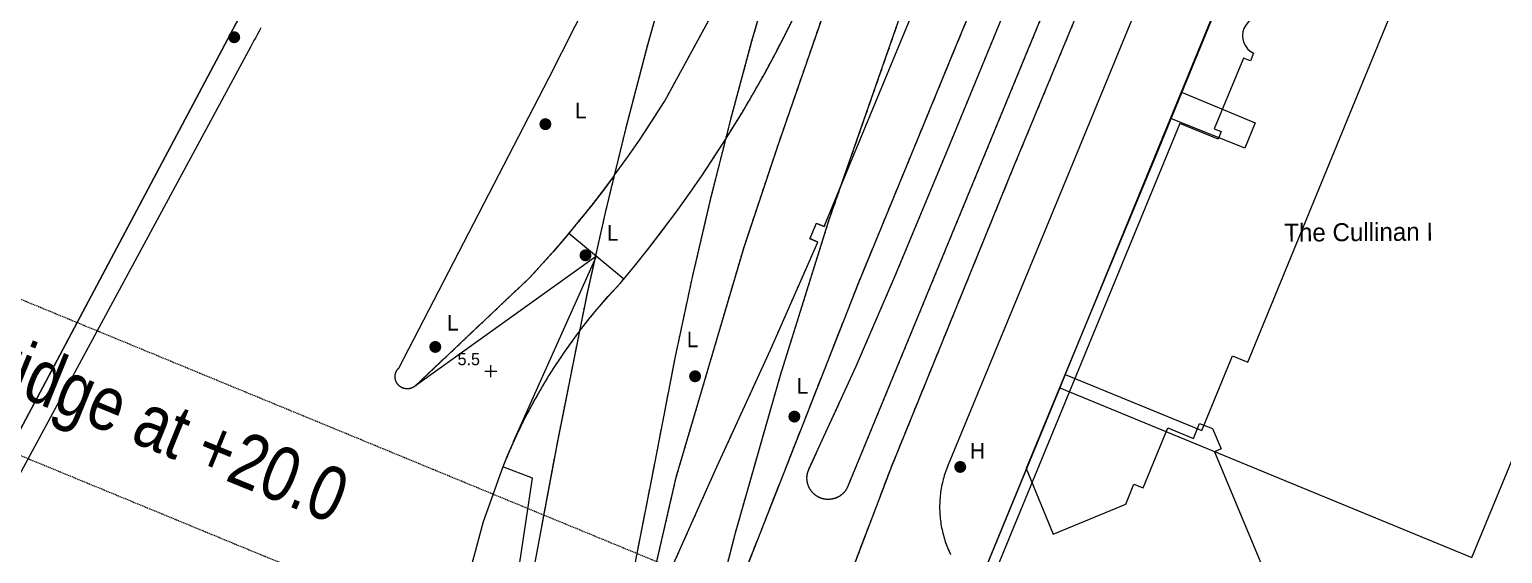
# Model space of a CAD drawing. Header units: millimetres. Extents: x 833924389 to 835767163, y 817400000 to 818811854.
# Drawn here: x 834521114 to 834643617, y 818497749 to 818541320 of the extents above; entities that cross this region are included whole.
import ezdxf
from ezdxf.enums import TextEntityAlignment as Align

# ---------------------------------------------------------------- set-up
doc = ezdxf.new("R2010")
doc.units = ezdxf.units.MM
doc.header["$LTSCALE"] = 10
doc.header["$MEASUREMENT"] = 0
doc.linetypes.add('11NW24C$0$DGN Style 5', pattern=[6.553141, 2.808489, -3.744652])
doc.linetypes.add('DGN Style 2', pattern=[15.39188, 9.235128, -6.156752])
doc.layers.add('01_Base_Plan', color=5, linetype='Continuous', lineweight=5)
doc.styles.add('11nw24c$0$Style-ENGINEERING', font='ENGINEERING.shx')
doc.styles.add('11nw24c$0$Style-WORKING', font='WORKING.shx')
doc.styles.add('Foster01', font='arial.ttf', dxfattribs={"width": 0.8})

# ---------------------------------------------------------------- blocks, each defined once
blk = doc.blocks.new('11nw24c$0$SPOTHT')
at = {"layer": '01_Base_Plan', "linetype": 'Continuous'}
for p, q in [((-0.5, 0), (0.5, 0)), ((0, -0.5), (0, 0.5))]:
    blk.add_line(p, q, dxfattribs=at)
blk = doc.blocks.new('11nw24c$0$UTILP')
at = {"layer": '01_Base_Plan', "linetype": 'Continuous', "lineweight": 13}
h = blk.add_hatch(color=256, dxfattribs=at)
edge = h.paths.add_edge_path()
edge.add_arc((0, 0), 0.5, 0, 360)
blk = doc.blocks.new('11nw24c$0$UTIFH')
at = {"layer": '01_Base_Plan', "linetype": 'Continuous', "lineweight": 13}
h = blk.add_hatch(color=256, dxfattribs=at)
edge = h.paths.add_edge_path()
edge.add_arc((0, 0), 0.5, 0, 360)

msp = doc.modelspace()

# ---------------------------------------------------------------- linework, layer by layer
at = {"layer": '01_Base_Plan', "linetype": 'Continuous'}
for p, q in [((834565976, 818524382), (834570553, 818520587)), ((834568264, 818522485), (834553205, 818511698)), ((834561376, 818507050), (834568264, 818522485))]:
    msp.add_line(p, q, dxfattribs=at)
at = {"layer": '01_Base_Plan', "linetype": 'Continuous', "flags": 128}
for points in [[(834500000, 818469788), (834538770, 818542740), (834550000, 818564906), (834558299, 818581288), (834567375, 818600000)], [(834593900, 818600000), (834592095, 818595839), (834591387, 818594205), (834589537, 818589520), (834586047, 818580679), (834583779, 818574934), (834583170, 818573389), (834582576, 818571886), (834578665, 818560534), (834576498, 818553742), (834574450, 818546913), (834572521, 818540049), (834570713, 818533153), (834569743, 818529175), (834569025, 818526226), (834567458, 818519271), (834566850, 818516232), (834564989, 818506929), (834562768, 818495080)], [(834578990, 818532161), (834580405, 818534450), (834581361, 818536081), (834582289, 818537728), (834583188, 818539391), (834584565, 818542083), (834590775, 818555681), (834598311, 818573941), (834604824, 818589711), (834609102, 818600000)], [(834580401, 818495671), (834590084, 818520296), (834597633, 818538623), (834604274, 818554762), (834620335, 818593734), (834622971, 818600000)], [(834588463, 818527965), (834596893, 818548397), (834602336, 818561634), (834601589, 818561943), (834602175, 818563353), (834602915, 818562991), (834612724, 818586779), (834616650, 818596337), (834618171, 818600000)], [(834588463, 818527965), (834596893, 818548397), (834602336, 818561634), (834601589, 818561943), (834602175, 818563353), (834602915, 818562991), (834612724, 818586779), (834616650, 818596337), (834618171, 818600000)], [(834642467, 818597368), (834641799, 818595840), (834637168, 818585476), (834607257, 818512629), (834606798, 818511516), (834582110, 818451564), (834581577, 818450269), (834551372, 818377493), (834546729, 818366229), (834536097, 818340435), (834533138, 818333256), (834533090, 818333139), (834527362, 818319242), (834527581, 818319152)], [(834606798, 818511516), (834607257, 818512629), (834618610, 818507969), (834621157, 818514175), (834622439, 818513648), (834649788, 818580287), (834637168, 818585476), (834641799, 818595840)], [(834614537, 818594339), (834611693, 818587427), (834600073, 818559290), (834593340, 818541923), (834588463, 818527965), (834587574, 818525421), (834583543, 818512556), (834579793, 818499435), (834578960, 818496189)], [(834607257, 818512629), (834614642, 818530464), (834625068, 818555902), (834634345, 818578369), (834637168, 818585476)], [(834551928, 818511640), (834551921, 818511645), (834551907, 818511656), (834551893, 818511667), (834551879, 818511678), (834551866, 818511689), (834551853, 818511701), (834551840, 818511713), (834551827, 818511725), (834551814, 818511738), (834551802, 818511750), (834551790, 818511763), (834551778, 818511776), (834551767, 818511789), (834551755, 818511803), (834551744, 818511816), (834551733, 818511830), (834551722, 818511844), (834551712, 818511858), (834551702, 818511873), (834551692, 818511887), (834551682, 818511902), (834551673, 818511917), (834551663, 818511932), (834551654, 818511947), (834551646, 818511963), (834551637, 818511978), (834551629, 818511994), (834551622, 818512010), (834551614, 818512025), (834551607, 818512042), (834551600, 818512058), (834551593, 818512074), (834551587, 818512090), (834551580, 818512107), (834551575, 818512124), (834551569, 818512140), (834551564, 818512157), (834551559, 818512174), (834551554, 818512191), (834551550, 818512208), (834551546, 818512225), (834551542, 818512242), (834551538, 818512260), (834551535, 818512277), (834551532, 818512294), (834551530, 818512312), (834551528, 818512329), (834551526, 818512347), (834551524, 818512364), (834551523, 818512382), (834551522, 818512400), (834551521, 818512417), (834551520, 818512435), (834551520, 818512452), (834551520, 818512470), (834551521, 818512488), (834551522, 818512505), (834551523, 818512523), (834551524, 818512540), (834551526, 818512558), (834551528, 818512576), (834551530, 818512593), (834551533, 818512610), (834551536, 818512628), (834551539, 818512645), (834551543, 818512662), (834551547, 818512680), (834551551, 818512697), (834551555, 818512714), (834551560, 818512731), (834551565, 818512748), (834551570, 818512764), (834551576, 818512781), (834551582, 818512798), (834551588, 818512814), (834551595, 818512831), (834551601, 818512847), (834551609, 818512863), (834551616, 818512879), (834551624, 818512895), (834551631, 818512911), (834551640, 818512926), (834551648, 818512942), (834551657, 818512957), (834551666, 818512972), (834551675, 818512987), (834551684, 818513002), (834551694, 818513017), (834551704, 818513031), (834551715, 818513046), (834551725, 818513060), (834551736, 818513074), (834551747, 818513088), (834551758, 818513101), (834551770, 818513114), (834551781, 818513128), (834551793, 818513141), (834551818, 818513166), (834564304, 818537269), (834577455, 818563238)], [(834569743, 818529175), (834568931, 818528085), (834567897, 818526746), (834566840, 818525425), (834565761, 818524123), (834564658, 818522840), (834562696, 818520664), (834553204, 818511698), (834553191, 818511687), (834553178, 818511675), (834553164, 818511664), (834553150, 818511653), (834553136, 818511642), (834553122, 818511632), (834553108, 818511622), (834553093, 818511612), (834553078, 818511602), (834553064, 818511592), (834553048, 818511583), (834553033, 818511574), (834553018, 818511566), (834553002, 818511557), (834552987, 818511549), (834552971, 818511542), (834552955, 818511534), (834552939, 818511527), (834552923, 818511520), (834552906, 818511513), (834552890, 818511507), (834552874, 818511500), (834552857, 818511495), (834552840, 818511489), (834552823, 818511484), (834552806, 818511479), (834552789, 818511474), (834552772, 818511470), (834552755, 818511466), (834552738, 818511462), (834552721, 818511458), (834552703, 818511455), (834552686, 818511452), (834552669, 818511450), (834552651, 818511448), (834552634, 818511445), (834552616, 818511444), (834552598, 818511443), (834552581, 818511442), (834552563, 818511441), (834552546, 818511440), (834552528, 818511440), (834552510, 818511440), (834552493, 818511441), (834552475, 818511442), (834552458, 818511443), (834552440, 818511444), (834552422, 818511446), (834552405, 818511448), (834552387, 818511450), (834552370, 818511453), (834552353, 818511456), (834552335, 818511459), (834552318, 818511463), (834552301, 818511467), (834552284, 818511471), (834552267, 818511475), (834552250, 818511480), (834552233, 818511485), (834552216, 818511490), (834552199, 818511496), (834552183, 818511502), (834552166, 818511508), (834552150, 818511515), (834552134, 818511521), (834552117, 818511529), (834552101, 818511536), (834552085, 818511544), (834552070, 818511551), (834552054, 818511560), (834552039, 818511568), (834552023, 818511577), (834552008, 818511586), (834551993, 818511595), (834551978, 818511604), (834551964, 818511614), (834551949, 818511624), (834551935, 818511635), (834551921, 818511645), (834551907, 818511656), (834551893, 818511667), (834551879, 818511678), (834551866, 818511690), (834551853, 818511701), (834551840, 818511713), (834551827, 818511725), (834551815, 818511738), (834551802, 818511750), (834551790, 818511763), (834551778, 818511776), (834551767, 818511789), (834551755, 818511803), (834551744, 818511816), (834551733, 818511830), (834551722, 818511844), (834551712, 818511858), (834551702, 818511873), (834551692, 818511887), (834551682, 818511902), (834551673, 818511917), (834551663, 818511932), (834551655, 818511947), (834551646, 818511963), (834551637, 818511978), (834551629, 818511994), (834551622, 818512010), (834551614, 818512025), (834551607, 818512042), (834551600, 818512058), (834551593, 818512074), (834551587, 818512090), (834551580, 818512107), (834551575, 818512124), (834551569, 818512140), (834551564, 818512157), (834551559, 818512174), (834551554, 818512191), (834551550, 818512208), (834551546, 818512225), (834551542, 818512243), (834551538, 818512260), (834551535, 818512277), (834551532, 818512295), (834551530, 818512312), (834551528, 818512329), (834551526, 818512347), (834551524, 818512364), (834551523, 818512382), (834551522, 818512400), (834551521, 818512417), (834551520, 818512435), (834551520, 818512453), (834551521, 818512470), (834551521, 818512488), (834551522, 818512505), (834551523, 818512523), (834551524, 818512541), (834551526, 818512558), (834551528, 818512576), (834551530, 818512593), (834551533, 818512610), (834551536, 818512628), (834551539, 818512645), (834551543, 818512662), (834551547, 818512680), (834551551, 818512697), (834551555, 818512714), (834551560, 818512731), (834551565, 818512748), (834551570, 818512764), (834551576, 818512781), (834551582, 818512798), (834551588, 818512814), (834551595, 818512831), (834551602, 818512847), (834551609, 818512863), (834551616, 818512879), (834551624, 818512895), (834551631, 818512911), (834551640, 818512926), (834551648, 818512942), (834551657, 818512957), (834551666, 818512972), (834551675, 818512987), (834551685, 818513002), (834551694, 818513017), (834551704, 818513031), (834551715, 818513046), (834551725, 818513060), (834551736, 818513074), (834551747, 818513088), (834551758, 818513101), (834551770, 818513114), (834551781, 818513128), (834551793, 818513141), (834551818, 818513166), (834564304, 818537269), (834577455, 818563238)], [(834625242, 818556344), (834624695, 818554989), (834616906, 818536099), (834623053, 818533564), (834622177, 818531438), (834616024, 818533916), (834603993, 818504816), (834606239, 818499351), (834612283, 818501865), (834612962, 818503512), (834613722, 818503198), (834615781, 818508190), (834617904, 818507315), (834618418, 818508563), (834619507, 818508135), (834620213, 818506440), (834619673, 818506215), (834628355, 818485349)], [(834617983, 818554761), (834607067, 818528274), (834597514, 818505117), (834597454, 818504972), (834597397, 818504826), (834597342, 818504679), (834597290, 818504531), (834597240, 818504382), (834597193, 818504232), (834597149, 818504082), (834597107, 818503931), (834597068, 818503779), (834597032, 818503626), (834596998, 818503473), (834596967, 818503319), (834596938, 818503165), (834596913, 818503010), (834596890, 818502855), (834596869, 818502699), (834596852, 818502544), (834596837, 818502387), (834596825, 818502231), (834596816, 818502074), (834596809, 818501918), (834596805, 818501761), (834596804, 818501604), (834596805, 818501447), (834596810, 818501290), (834596817, 818501134), (834596827, 818500977), (834596839, 818500821), (834596854, 818500665), (834596872, 818500509), (834596893, 818500353), (834596916, 818500198), (834596942, 818500044), (834596971, 818499889), (834597003, 818499736), (834597037, 818499583), (834597074, 818499430), (834597113, 818499278), (834597155, 818499127), (834597200, 818498977), (834597247, 818498827), (834597297, 818498679), (834597350, 818498531), (834597405, 818498384), (834597463, 818498238), (834597523, 818498093), (834597586, 818497950), (834597651, 818497807), (834597719, 818497666)], [(834617983, 818554761), (834607067, 818528274), (834597514, 818505117), (834597454, 818504972), (834597397, 818504826), (834597342, 818504679), (834597290, 818504531), (834597240, 818504382), (834597193, 818504232), (834597149, 818504082), (834597107, 818503931), (834597068, 818503779), (834597032, 818503626), (834596998, 818503473), (834596967, 818503319), (834596938, 818503165), (834596913, 818503010), (834596890, 818502855), (834596869, 818502699), (834596852, 818502544), (834596837, 818502387), (834596825, 818502231), (834596816, 818502075), (834596809, 818501918), (834596805, 818501761), (834596804, 818501604), (834596805, 818501447), (834596810, 818501290), (834596817, 818501134), (834596827, 818500977), (834596839, 818500821), (834596854, 818500665), (834596872, 818500509), (834596893, 818500353), (834596916, 818500198), (834596942, 818500044), (834596971, 818499890), (834597003, 818499736), (834597037, 818499583), (834597074, 818499430), (834597113, 818499278), (834597155, 818499127), (834597200, 818498977), (834597247, 818498828), (834597297, 818498679), (834597350, 818498531), (834597405, 818498384), (834597463, 818498238), (834597523, 818498093), (834597586, 818497950), (834597651, 818497807), (834597719, 818497666)], [(834605754, 818543522), (834589175, 818503344), (834589163, 818503315), (834589151, 818503287), (834589138, 818503259), (834589124, 818503231), (834589111, 818503204), (834589096, 818503176), (834589081, 818503149), (834589066, 818503123), (834589050, 818503096), (834589034, 818503070), (834589017, 818503044), (834589000, 818503018), (834588982, 818502993), (834588964, 818502968), (834588946, 818502943), (834588927, 818502919), (834588908, 818502895), (834588888, 818502871), (834588868, 818502848), (834588847, 818502825), (834588826, 818502802), (834588805, 818502780), (834588783, 818502758), (834588761, 818502737), (834588738, 818502716), (834588715, 818502695), (834588692, 818502675), (834588669, 818502655), (834588645, 818502635), (834588621, 818502616), (834588596, 818502597), (834588571, 818502579), (834588546, 818502561), (834588520, 818502544), (834588494, 818502527), (834588468, 818502511), (834588442, 818502495), (834588415, 818502479), (834588388, 818502464), (834588361, 818502450), (834588334, 818502436), (834588306, 818502422), (834588278, 818502409), (834588250, 818502396), (834588222, 818502384), (834588193, 818502372), (834588164, 818502361), (834588135, 818502351), (834588106, 818502341), (834588077, 818502331), (834588047, 818502322), (834588018, 818502313), (834587988, 818502305), (834587958, 818502298), (834587928, 818502291), (834587898, 818502284), (834587868, 818502278), (834587837, 818502273), (834587807, 818502268), (834587776, 818502263), (834587746, 818502259), (834587715, 818502256), (834587684, 818502253), (834587653, 818502251), (834587623, 818502249), (834587592, 818502248), (834587561, 818502248), (834587530, 818502248), (834587499, 818502248), (834587468, 818502249), (834587438, 818502250), (834587407, 818502253), (834587376, 818502255), (834587345, 818502258), (834587315, 818502262), (834587284, 818502266), (834587254, 818502271), (834587223, 818502276), (834587193, 818502282), (834587163, 818502288), (834587133, 818502295), (834587103, 818502302), (834587073, 818502310), (834587043, 818502319), (834587014, 818502328), (834586984, 818502337), (834586955, 818502347), (834586926, 818502358), (834586897, 818502369), (834586869, 818502380), (834586840, 818502392), (834586812, 818502404), (834586784, 818502417), (834586756, 818502431), (834586729, 818502445), (834586701, 818502459), (834586674, 818502474), (834586648, 818502489), (834586621, 818502505), (834586595, 818502521), (834586569, 818502538), (834586543, 818502555), (834586518, 818502573), (834586493, 818502591), (834586468, 818502610), (834586444, 818502628), (834586420, 818502648), (834586396, 818502668), (834586373, 818502688), (834586350, 818502708), (834586327, 818502729), (834586305, 818502751), (834586283, 818502772), (834586262, 818502794), (834586241, 818502817), (834586220, 818502840), (834586200, 818502863), (834586180, 818502887), (834586160, 818502911), (834586141, 818502935), (834586122, 818502959), (834586104, 818502984), (834586086, 818503010), (834586069, 818503035), (834586052, 818503061), (834586036, 818503087), (834586020, 818503113), (834586004, 818503140), (834585989, 818503167), (834585975, 818503194), (834585961, 818503222), (834585947, 818503249), (834585934, 818503277), (834585921, 818503305), (834585909, 818503334), (834585897, 818503362), (834585886, 818503391), (834585876, 818503420), (834585866, 818503449), (834585856, 818503478), (834585847, 818503508), (834585838, 818503538), (834585830, 818503567), (834585823, 818503597), (834585816, 818503627), (834585809, 818503657), (834585803, 818503688), (834585798, 818503718), (834585793, 818503749), (834585788, 818503779), (834585784, 818503810), (834585781, 818503840), (834585778, 818503871), (834585776, 818503902), (834585774, 818503933), (834585773, 818503963), (834585773, 818503994), (834585773, 818504025), (834585773, 818504056), (834585774, 818504087), (834585775, 818504118), (834585778, 818504148), (834585780, 818504179), (834585783, 818504210), (834585787, 818504241), (834585791, 818504271), (834585796, 818504302), (834585801, 818504332), (834585807, 818504362), (834585813, 818504392), (834585820, 818504423), (834585827, 818504453), (834585835, 818504482), (834585844, 818504512), (834585853, 818504542), (834585862, 818504571), (834585872, 818504600), (834585883, 818504629), (834585894, 818504658), (834585905, 818504687), (834585917, 818504715), (834585934, 818504753), (834589863, 818513321), (834593169, 818520976), (834597656, 818531761), (834605280, 818550306)], [(834610552, 818548209), (834602811, 818529560), (834592792, 818504981), (834585371, 818485457)], [(834538770, 818542740), (834500000, 818469788)], [(834540355, 818541454), (834540213, 818541190), (834540070, 818540927), (834539927, 818540663), (834539783, 818540399), (834539513, 818539901), (834500000, 818466836)], [(834540355, 818541454), (834540213, 818541190), (834540070, 818540927), (834539927, 818540663), (834539783, 818540399), (834539513, 818539901)], [(834539513, 818539901), (834500000, 818466836)], [(834571539, 818489495), (834573661, 818494602), (834578144, 818504659), (834582735, 818514678), (834586677, 818523647), (834586020, 818523925), (834586566, 818525210), (834587213, 818524935), (834588463, 818527965)], [(834565976, 818524382), (834565762, 818524123), (834564659, 818522840), (834562697, 818520664), (834553205, 818511698), (834553192, 818511686), (834553179, 818511675), (834553165, 818511664), (834553151, 818511653), (834553137, 818511642), (834553123, 818511632), (834553109, 818511622), (834553094, 818511612), (834553079, 818511602), (834553064, 818511592), (834553049, 818511583), (834553034, 818511574), (834553019, 818511566), (834553003, 818511557), (834552988, 818511549), (834552972, 818511541), (834552956, 818511534), (834552940, 818511527), (834552924, 818511520), (834552907, 818511513), (834552891, 818511507), (834552874, 818511500), (834552858, 818511495), (834552841, 818511489), (834552824, 818511484), (834552807, 818511479), (834552790, 818511474), (834552773, 818511470), (834552756, 818511466), (834552739, 818511462), (834552722, 818511458), (834552704, 818511455), (834552687, 818511452), (834552670, 818511450), (834552652, 818511447), (834552635, 818511446), (834552617, 818511444), (834552599, 818511443), (834552582, 818511442), (834552564, 818511441), (834552547, 818511440), (834552529, 818511440), (834552511, 818511440), (834552494, 818511441), (834552476, 818511442), (834552458, 818511443), (834552441, 818511444), (834552423, 818511446), (834552406, 818511448), (834552388, 818511450), (834552371, 818511453), (834552354, 818511456), (834552336, 818511459), (834552319, 818511463), (834552302, 818511467), (834552285, 818511471), (834552268, 818511475), (834552251, 818511480), (834552234, 818511485), (834552217, 818511490), (834552200, 818511496), (834552184, 818511502), (834552167, 818511508), (834552151, 818511515), (834552134, 818511521), (834552118, 818511528), (834552102, 818511536), (834552086, 818511543), (834552071, 818511551), (834552055, 818511560), (834552040, 818511568), (834552024, 818511577), (834552009, 818511586), (834551994, 818511595), (834551979, 818511604), (834551965, 818511614), (834551950, 818511624), (834551936, 818511634), (834551929, 818511639)], [(834566851, 818516232), (834567624, 818517222), (834568147, 818517861), (834568681, 818518490), (834569226, 818519110), (834570227, 818520194), (834570553, 818520587)], [(834606798, 818511516), (834641066, 818497421), (834650001, 818519021), (834772518, 818467748), (834777041, 818478780), (834799034, 818469697)], [(834566850, 818516232), (834566611, 818515918), (834566122, 818515253), (834565645, 818514579), (834565179, 818513898), (834564726, 818513208), (834564284, 818512510), (834563855, 818511805), (834563439, 818511092), (834563035, 818510373), (834562643, 818509646), (834562264, 818508913), (834561898, 818508173), (834561545, 818507427), (834561205, 818506674), (834560879, 818505916), (834560492, 818504969), (834558834, 818500387), (834551250, 818472192), (834541516, 818435877), (834535310, 818420040)], [(834566851, 818516232), (834566611, 818515918), (834566122, 818515253), (834565645, 818514579), (834565180, 818513897), (834564726, 818513208), (834564285, 818512510), (834563856, 818511805), (834563439, 818511092), (834563035, 818510372), (834562644, 818509646), (834562265, 818508912), (834561899, 818508172), (834561546, 818507426), (834561206, 818506674), (834560879, 818505916), (834560493, 818504969)], [(834582110, 818451564), (834588908, 818468071), (834591367, 818474043), (834597461, 818488841), (834599920, 818494812), (834606798, 818511516)], [(834516474, 818364484), (834530506, 818396003), (834540232, 818417719), (834543129, 818424189), (834552381, 818459991), (834553181, 818459778), (834553688, 818461699), (834553199, 818461823), (834560993, 818491101), (834562935, 818504020), (834560492, 818504969)], [(834560492, 818504969), (834558834, 818500387), (834551249, 818472192), (834541516, 818435877), (834534522, 818418028), (834526223, 818399556)], [(834540232, 818417719), (834543130, 818424189), (834552381, 818459990), (834553181, 818459778), (834553688, 818461700), (834553199, 818461823), (834560993, 818491102), (834562935, 818504020), (834560492, 818504969)]]:
    msp.add_lwpolyline(points, dxfattribs=at)
at = {"layer": '01_Base_Plan', "flags": 128}
for points in [[(834569743, 818529175), (834570928, 818530815), (834571890, 818532206), (834572828, 818533614), (834573920, 818535323), (834579199, 818545008), (834580478, 818547355), (834586177, 818560194), (834594597, 818580621), (834599273, 818591985), (834602592, 818600000)], [(834602912, 818600000), (834600210, 818593784), (834600142, 818593628), (834600028, 818593340), (834590222, 818568658), (834589915, 818567884), (834589258, 818565868), (834584169, 818550255), (834583047, 818546812), (834581172, 818540337), (834579410, 818533829), (834578990, 818532161)], [(834578990, 818532161), (834580405, 818534450), (834581361, 818536081), (834582289, 818537728), (834583188, 818539391), (834584565, 818542083), (834590775, 818555681), (834598311, 818573941), (834604824, 818589711), (834609102, 818600000)], [(834580401, 818495671), (834590084, 818520296), (834597633, 818538623), (834604274, 818554762), (834620335, 818593734), (834622971, 818600000)], [(834571539, 818489495), (834574907, 818504104), (834580539, 818523222), (834583401, 818531788), (834587219, 818542815), (834588727, 818546883), (834595325, 818563573), (834603275, 818582839), (834608986, 818596688)], [(834614536, 818594339), (834611693, 818587427), (834600073, 818559290), (834593340, 818541923), (834588463, 818527965)], [(834586047, 818580679), (834583779, 818574934), (834583170, 818573389), (834582576, 818571885), (834578665, 818560534), (834576498, 818553742), (834574450, 818546913), (834572521, 818540049), (834570713, 818533153), (834569743, 818529175)], [(834610552, 818548209), (834602810, 818529560), (834592792, 818504981), (834585371, 818485457)], [(834566850, 818516232), (834567623, 818517222), (834568146, 818517861), (834568680, 818518490), (834569225, 818519110), (834570226, 818520194), (834571433, 818521650), (834572614, 818523126), (834573769, 818524623), (834574898, 818526139), (834576001, 818527675), (834577076, 818529231), (834578124, 818530804), (834578990, 818532161)], [(834578990, 818532161), (834577763, 818527292), (834576229, 818520728), (834574811, 818514137), (834572980, 818504656), (834569732, 818488166), (834568342, 818481792)], [(834569743, 818529175), (834568931, 818528084), (834567897, 818526746), (834566840, 818525425), (834565761, 818524123), (834564658, 818522840), (834562696, 818520664), (834553204, 818511698), (834553191, 818511686), (834553178, 818511675), (834553164, 818511664), (834553150, 818511653), (834553136, 818511642), (834553122, 818511632), (834553108, 818511622), (834553093, 818511612), (834553078, 818511602), (834553063, 818511592), (834553048, 818511583), (834553033, 818511574), (834553018, 818511566), (834553002, 818511557), (834552987, 818511549), (834552971, 818511541), (834552955, 818511534), (834552939, 818511527), (834552923, 818511520), (834552906, 818511513), (834552890, 818511507), (834552873, 818511500), (834552857, 818511495), (834552840, 818511489), (834552823, 818511484), (834552806, 818511479), (834552789, 818511474), (834552772, 818511470), (834552755, 818511466), (834552738, 818511462), (834552721, 818511458), (834552703, 818511455), (834552686, 818511452), (834552669, 818511450), (834552651, 818511447), (834552634, 818511446), (834552616, 818511444), (834552598, 818511443), (834552581, 818511442), (834552563, 818511441), (834552546, 818511440), (834552528, 818511440), (834552510, 818511440), (834552493, 818511441), (834552475, 818511442), (834552457, 818511443), (834552440, 818511444), (834552422, 818511446), (834552405, 818511448), (834552387, 818511450), (834552370, 818511453), (834552353, 818511456), (834552335, 818511459), (834552318, 818511463), (834552301, 818511467), (834552284, 818511471), (834552267, 818511475), (834552250, 818511480), (834552233, 818511485), (834552216, 818511490), (834552199, 818511496), (834552183, 818511502), (834552166, 818511508), (834552150, 818511515), (834552133, 818511521), (834552117, 818511528), (834552101, 818511536), (834552085, 818511543), (834552070, 818511551), (834552054, 818511560), (834552039, 818511568), (834552023, 818511577), (834552008, 818511586), (834551993, 818511595), (834551978, 818511604), (834551964, 818511614), (834551949, 818511624), (834551935, 818511634), (834551928, 818511640)], [(834569743, 818529175), (834569025, 818526226), (834567458, 818519271), (834566850, 818516232)], [(834588463, 818527965), (834587574, 818525421), (834583543, 818512556), (834579793, 818499435), (834578960, 818496188)], [(834566850, 818516232), (834564989, 818506929), (834562768, 818495079), (834557747, 818471619), (834552415, 818451146), (834544776, 818426690), (834540285, 818414122), (834536433, 818404392)], [(834566850, 818516232), (834566611, 818515918), (834566122, 818515253), (834565644, 818514579), (834565179, 818513898), (834564726, 818513208), (834564284, 818512510), (834563855, 818511805), (834563439, 818511092), (834563034, 818510373), (834562643, 818509646), (834562264, 818508913), (834561898, 818508173), (834561545, 818507427), (834561205, 818506674), (834560879, 818505916), (834560492, 818504969)]]:
    msp.add_lwpolyline(points, dxfattribs=at)
at = {"layer": '01_Base_Plan', "linetype": '11NW24C$0$DGN Style 5', "flags": 128}
for points in [[(834569743, 818529175), (834570928, 818530815), (834571890, 818532206), (834572828, 818533614), (834573920, 818535323), (834579199, 818545008), (834580478, 818547355), (834586177, 818560194), (834594597, 818580621), (834599273, 818591985), (834602592, 818600000)], [(834587530, 818502248), (834587499, 818502248), (834587468, 818502249), (834587438, 818502250), (834587407, 818502252), (834587376, 818502255), (834587345, 818502258), (834587315, 818502262), (834587284, 818502266), (834587254, 818502271), (834587223, 818502276), (834587193, 818502282), (834587163, 818502288), (834587133, 818502295), (834587103, 818502303), (834587073, 818502310), (834587043, 818502319), (834587014, 818502328), (834586984, 818502337), (834586955, 818502347), (834586926, 818502358), (834586897, 818502369), (834586869, 818502380), (834586840, 818502392), (834586812, 818502404), (834586784, 818502417), (834586756, 818502431), (834586729, 818502445), (834586701, 818502459), (834586674, 818502474), (834586648, 818502489), (834586621, 818502505), (834586595, 818502521), (834586569, 818502538), (834586543, 818502555), (834586518, 818502573), (834586493, 818502591), (834586468, 818502610), (834586444, 818502628), (834586420, 818502648), (834586396, 818502668), (834586373, 818502688), (834586350, 818502708), (834586327, 818502729), (834586305, 818502751), (834586283, 818502772), (834586262, 818502795), (834586241, 818502817), (834586220, 818502840), (834586200, 818502863), (834586180, 818502887), (834586160, 818502911), (834586141, 818502935), (834586122, 818502959), (834586104, 818502984), (834586086, 818503010), (834586069, 818503035), (834586052, 818503061), (834586036, 818503087), (834586020, 818503113), (834586004, 818503140), (834585989, 818503167), (834585975, 818503194), (834585961, 818503222), (834585947, 818503249), (834585934, 818503277), (834585921, 818503305), (834585909, 818503334), (834585898, 818503362), (834585886, 818503391), (834585876, 818503420), (834585866, 818503449), (834585856, 818503478), (834585847, 818503508), (834585838, 818503538), (834585830, 818503567), (834585823, 818503597), (834585816, 818503627), (834585809, 818503658), (834585803, 818503688), (834585798, 818503718), (834585793, 818503749), (834585788, 818503779), (834585785, 818503810), (834585781, 818503840), (834585778, 818503871), (834585776, 818503902), (834585774, 818503933), (834585773, 818503964), (834585773, 818503994), (834585773, 818504025), (834585773, 818504056), (834585774, 818504087), (834585776, 818504118), (834585778, 818504148), (834585780, 818504179), (834585783, 818504210), (834585787, 818504240), (834585791, 818504271), (834585796, 818504302), (834585801, 818504332), (834585807, 818504362), (834585813, 818504393), (834585820, 818504423), (834585827, 818504453), (834585835, 818504482), (834585844, 818504512), (834585853, 818504542), (834585862, 818504571), (834585872, 818504600), (834585883, 818504629), (834585894, 818504658), (834585905, 818504687), (834585917, 818504715), (834585934, 818504753), (834589863, 818513321), (834593169, 818520976), (834597656, 818531761), (834605280, 818550306), (834614618, 818572959), (834622441, 818591869), (834625781, 818600000)], [(834629048, 818600000), (834623067, 818585498), (834614641, 818565101), (834605754, 818543522), (834589175, 818503344), (834589163, 818503315), (834589151, 818503287), (834589138, 818503259), (834589125, 818503231), (834589111, 818503204), (834589096, 818503177), (834589081, 818503149), (834589066, 818503123), (834589050, 818503096), (834589034, 818503070), (834589017, 818503044), (834589000, 818503018), (834588982, 818502993), (834588964, 818502968), (834588946, 818502943), (834588927, 818502919), (834588908, 818502895), (834588888, 818502871), (834588868, 818502848), (834588847, 818502825), (834588826, 818502802), (834588805, 818502780), (834588783, 818502758), (834588761, 818502737), (834588738, 818502716), (834588716, 818502695), (834588692, 818502675), (834588669, 818502655), (834588645, 818502635), (834588621, 818502616), (834588596, 818502597), (834588571, 818502579), (834588546, 818502561), (834588520, 818502544), (834588495, 818502527), (834588468, 818502511), (834588442, 818502495), (834588415, 818502479), (834588388, 818502464), (834588361, 818502450), (834588334, 818502436), (834588306, 818502422), (834588278, 818502409), (834588250, 818502396), (834588222, 818502384), (834588193, 818502373), (834588164, 818502361), (834588135, 818502351), (834588106, 818502341), (834588077, 818502331), (834588047, 818502322), (834588018, 818502313), (834587988, 818502305), (834587958, 818502298), (834587928, 818502291), (834587898, 818502284), (834587868, 818502278), (834587837, 818502273), (834587807, 818502268), (834587776, 818502263), (834587746, 818502260), (834587715, 818502256), (834587684, 818502253), (834587653, 818502251), (834587623, 818502249), (834587592, 818502248), (834587561, 818502248), (834587530, 818502248)], [(834566850, 818516232), (834567623, 818517222), (834568146, 818517861), (834568680, 818518490), (834569225, 818519110), (834570226, 818520194), (834571433, 818521650), (834572614, 818523126), (834573769, 818524623), (834574898, 818526139), (834576001, 818527676), (834577076, 818529231), (834578124, 818530804), (834578990, 818532161)], [(834571539, 818489495), (834573661, 818494602), (834578144, 818504659), (834582735, 818514678), (834586677, 818523647), (834586020, 818523925), (834586566, 818525210), (834587213, 818524935), (834588463, 818527965)]]:
    msp.add_lwpolyline(points, dxfattribs=at)
at = {"layer": '01_Base_Plan', "linetype": 'DGN Style 2', "flags": 128}
for points in [[(834588463, 818527965), (834587574, 818525421), (834583543, 818512556), (834579793, 818499435), (834578960, 818496188), (834578956, 818496176), (834578953, 818496163), (834578950, 818496149), (834578948, 818496136), (834578945, 818496123), (834578943, 818496110), (834578941, 818496097), (834578939, 818496083), (834578937, 818496070), (834578936, 818496057), (834578935, 818496043), (834578934, 818496030), (834578934, 818496017), (834578933, 818496003), (834578933, 818495990), (834578933, 818495976), (834578933, 818495963), (834578934, 818495950), (834578935, 818495936), (834578936, 818495923), (834578937, 818495910), (834578938, 818495896), (834578940, 818495883), (834578942, 818495870), (834578944, 818495856), (834578947, 818495843), (834578949, 818495830), (834578952, 818495817), (834578955, 818495804), (834578958, 818495791), (834578962, 818495778), (834578966, 818495765), (834578970, 818495752), (834578974, 818495740), (834578978, 818495727), (834578983, 818495714), (834578988, 818495702), (834578993, 818495690), (834578998, 818495677), (834579004, 818495665), (834579010, 818495653), (834579015, 818495641), (834579022, 818495629), (834579028, 818495617), (834579035, 818495606), (834579041, 818495594), (834579048, 818495583), (834579055, 818495571), (834579063, 818495560), (834579070, 818495549), (834579078, 818495538), (834579086, 818495527), (834579094, 818495517), (834579102, 818495506), (834579111, 818495496), (834579120, 818495485), (834579128, 818495475), (834579137, 818495465), (834579147, 818495456), (834579156, 818495446), (834579166, 818495437), (834579175, 818495427), (834579185, 818495418), (834579195, 818495409), (834579205, 818495401), (834579216, 818495392), (834579226, 818495384), (834579237, 818495376), (834579247, 818495368), (834579258, 818495360), (834579269, 818495352), (834579280, 818495345), (834579292, 818495337), (834579303, 818495330), (834579315, 818495324), (834579326, 818495317), (834579338, 818495310), (834579350, 818495304), (834579362, 818495298), (834579374, 818495292), (834579386, 818495287), (834579398, 818495281), (834579411, 818495276), (834579423, 818495271), (834579436, 818495267), (834579448, 818495262), (834579461, 818495258), (834579474, 818495254), (834579487, 818495250), (834579500, 818495246), (834579513, 818495243), (834579526, 818495240), (834579539, 818495237), (834579552, 818495234), (834579565, 818495231), (834579578, 818495229), (834579591, 818495227), (834579605, 818495225), (834579618, 818495224), (834579631, 818495222), (834579645, 818495221), (834579658, 818495221), (834579671, 818495220), (834579685, 818495220), (834579698, 818495219), (834579712, 818495219), (834579725, 818495220), (834579738, 818495220), (834579752, 818495221), (834579765, 818495222), (834579779, 818495223), (834579792, 818495225), (834579805, 818495226), (834579818, 818495228), (834579832, 818495231), (834579845, 818495233), (834579858, 818495236), (834579871, 818495238), (834579884, 818495242), (834579897, 818495245), (834579910, 818495248), (834579923, 818495252), (834579936, 818495256), (834579948, 818495260), (834579961, 818495265), (834579974, 818495269), (834579986, 818495274), (834579999, 818495279), (834580011, 818495285), (834580023, 818495290), (834580035, 818495296), (834580047, 818495302), (834580059, 818495308), (834580071, 818495314), (834580083, 818495321), (834580094, 818495328), (834580106, 818495335), (834580117, 818495342), (834580128, 818495349), (834580139, 818495357), (834580150, 818495364), (834580161, 818495372), (834580172, 818495381), (834580182, 818495389), (834580192, 818495397), (834580203, 818495406), (834580213, 818495415), (834580223, 818495424), (834580232, 818495433), (834580242, 818495442), (834580251, 818495452), (834580261, 818495462), (834580270, 818495471), (834580279, 818495481), (834580287, 818495492), (834580296, 818495502), (834580304, 818495512), (834580313, 818495523), (834580321, 818495534), (834580328, 818495545), (834580336, 818495556), (834580343, 818495567), (834580351, 818495578), (834580358, 818495590), (834580365, 818495601), (834580371, 818495613), (834580378, 818495624), (834580384, 818495636), (834580390, 818495648), (834580401, 818495671), (834590084, 818520296), (834597633, 818538623), (834604274, 818554762), (834620335, 818593734), (834622971, 818600000)], [(834602912, 818600000), (834600210, 818593784), (834600142, 818593628), (834600028, 818593340), (834590222, 818568658), (834589915, 818567884), (834589258, 818565868), (834584169, 818550255), (834583047, 818546812), (834581172, 818540337), (834579410, 818533829), (834578990, 818532161)], [(834578990, 818532161), (834580405, 818534450), (834581361, 818536081), (834582289, 818537728), (834583188, 818539391), (834584565, 818542083), (834590775, 818555681), (834598311, 818573941), (834604824, 818589711), (834609102, 818600000)], [(834573099, 818496262), (834574907, 818504104), (834580539, 818523222), (834583401, 818531788), (834587219, 818542815), (834588727, 818546883), (834595325, 818563573), (834603275, 818582839), (834608986, 818596688)], [(834614536, 818594339), (834611693, 818587427), (834600073, 818559290), (834593340, 818541923), (834588463, 818527965)], [(834632062, 818588855), (834632050, 818588851), (834631851, 818588789), (834631652, 818588724), (834631455, 818588655), (834631259, 818588583), (834631064, 818588507), (834630871, 818588428), (834630679, 818588345), (834630488, 818588260), (834630299, 818588171), (834630112, 818588078), (834629926, 818587982), (834629742, 818587884), (834629559, 818587781), (834629379, 818587676), (834629200, 818587568), (834629023, 818587456), (834628848, 818587342), (834628676, 818587224), (834628505, 818587104), (834628336, 818586980), (834628170, 818586854), (834628006, 818586724), (834627844, 818586592), (834627684, 818586457), (834627527, 818586319), (834627372, 818586179), (834627220, 818586036), (834627070, 818585890), (834626923, 818585741), (834626779, 818585590), (834626637, 818585437), (834626498, 818585281), (834626361, 818585123), (834626227, 818584962), (834626097, 818584799), (834625969, 818584634), (834625844, 818584466), (834625721, 818584297), (834625602, 818584125), (834625486, 818583951), (834625373, 818583776), (834625263, 818583598), (834625156, 818583418), (834625052, 818583237), (834624952, 818583054), (834624854, 818582869), (834624760, 818582682), (834624670, 818582494), (834624582, 818582304), (834624498, 818582113), (834624417, 818581920), (834624287, 818581588), (834610552, 818548209), (834602810, 818529560), (834592792, 818504981), (834587313, 818490566)], [(834586047, 818580679), (834583779, 818574934), (834583170, 818573389), (834582576, 818571885), (834578665, 818560534), (834576498, 818553742), (834574450, 818546913), (834572521, 818540049), (834570713, 818533153), (834569743, 818529175)], [(834578990, 818532161), (834577763, 818527292), (834576229, 818520728), (834574811, 818514137), (834572980, 818504656), (834571456, 818496921)], [(834569743, 818529175), (834568931, 818528084), (834567897, 818526746), (834566840, 818525425), (834565761, 818524123), (834564658, 818522840), (834562696, 818520664), (834553204, 818511698), (834553191, 818511686), (834553178, 818511675), (834553164, 818511664), (834553150, 818511653), (834553136, 818511642), (834553122, 818511632), (834553108, 818511622), (834553093, 818511612), (834553078, 818511602), (834553063, 818511592), (834553048, 818511583), (834553033, 818511574), (834553018, 818511566), (834553002, 818511557), (834552987, 818511549), (834552971, 818511541), (834552955, 818511534), (834552939, 818511527), (834552923, 818511520), (834552906, 818511513), (834552890, 818511507), (834552873, 818511500), (834552857, 818511495), (834552840, 818511489), (834552823, 818511484), (834552806, 818511479), (834552789, 818511474), (834552772, 818511470), (834552755, 818511466), (834552738, 818511462), (834552721, 818511458), (834552703, 818511455), (834552686, 818511452), (834552669, 818511450), (834552651, 818511447), (834552634, 818511446), (834552616, 818511444), (834552598, 818511443), (834552581, 818511442), (834552563, 818511441), (834552546, 818511440), (834552528, 818511440), (834552510, 818511440), (834552493, 818511441), (834552475, 818511442), (834552457, 818511443), (834552440, 818511444), (834552422, 818511446), (834552405, 818511448), (834552387, 818511450), (834552370, 818511453), (834552353, 818511456), (834552335, 818511459), (834552318, 818511463), (834552301, 818511467), (834552284, 818511471), (834552267, 818511475), (834552250, 818511480), (834552233, 818511485), (834552216, 818511490), (834552199, 818511496), (834552183, 818511502), (834552166, 818511508), (834552150, 818511515), (834552133, 818511521), (834552117, 818511528), (834552101, 818511536), (834552085, 818511543), (834552070, 818511551), (834552054, 818511560), (834552039, 818511568), (834552023, 818511577), (834552008, 818511586), (834551993, 818511595), (834551978, 818511604), (834551964, 818511614), (834551949, 818511624), (834551935, 818511634), (834551928, 818511640)], [(834569743, 818529175), (834569025, 818526226), (834567458, 818519271), (834566850, 818516232)], [(834566850, 818516232), (834566611, 818515918), (834566122, 818515253), (834565644, 818514579), (834565179, 818513898), (834564726, 818513208), (834564284, 818512510), (834563855, 818511805), (834563439, 818511092), (834563034, 818510373), (834562643, 818509646), (834562264, 818508913), (834561898, 818508173), (834561545, 818507427), (834561205, 818506674), (834560879, 818505916), (834560492, 818504969)], [(834566850, 818516232), (834564989, 818506929), (834563696, 818500030)]]:
    msp.add_lwpolyline(points, dxfattribs=at)
at = {"layer": '01_Base_Plan', "linetype": 'Continuous', "flags": 128}
msp.add_lwpolyline([(834647385, 818544726), (834639989, 818547776), (834639750, 818547199), (834639101, 818547466, 0.9438642), (834636702, 818548456), (834636284, 818548628), (834636655, 818549530), (834630184, 818552198), (834629812, 818551297), (834629672, 818551355, 2.2626493), (834627487, 818550446), (834627220, 818549797), (834626642, 818550035), (834623821, 818543194), (834624399, 818542956), (834624131, 818542307, 0.9541739), (834622912, 818539352), (834622645, 818538703), (834622067, 818538942), (834619646, 818533071), (834620224, 818532833), (834619957, 818532186), (834616791, 818533492), (834600807, 818494733)], format="xyb", dxfattribs=at)
at = {"layer": '01_Base_Plan', "linetype": 'DGN Style 2', "flags": 128}
msp.add_lwpolyline([(834448639, 818535483), (834448639, 818535483), (834592131, 818476308), (834596706, 818487402), (834453214, 818546577, 1)], format="xyb", close=True, dxfattribs=at)

# ---------------------------------------------------------------- block references
at = {"layer": '01_Base_Plan', "color": 0, "linetype": 'Continuous', "xscale": 1000, "yscale": 1000, "zscale": 1000}
for name, p in [('11nw24c$0$UTILP', (834538142, 818540673)), ('11nw24c$0$UTILP', (834564021, 818533447)), ('11nw24c$0$UTILP', (834567354, 818522545)), ('11nw24c$0$UTILP', (834554863, 818514927)), ('11nw24c$0$UTILP', (834576467, 818512485)), ('11nw24c$0$UTILP', (834584726, 818509134)), ('11nw24c$0$UTIFH', (834598517, 818504949))]:
    msp.add_blockref(name, p, dxfattribs=at)
at = {"layer": '01_Base_Plan', "linetype": 'Continuous', "xscale": 1000, "yscale": 1000, "zscale": 1000}
msp.add_blockref('11nw24c$0$SPOTHT', (834559492, 818512909, 5500), dxfattribs=at)

# ---------------------------------------------------------------- texts
at = {"layer": '01_Base_Plan', "linetype": 'Continuous', "style": '11nw24c$0$Style-WORKING'}
for s, p in [('L', (834566474, 818533931)), ('L', (834569134, 818523764)), ('L', (834555846, 818516290)), ('L', (834575778, 818514906)), ('L', (834584913, 818511030)), ('H', (834599317, 818505649))]:
    msp.add_text(s, height=1300, dxfattribs=at).set_placement(p)
msp.add_text('The Cullinan I', height=1500, rotation=0.41671, dxfattribs=at).set_placement((834625468, 818523679))
at = {"layer": '01_Base_Plan', "linetype": 'Continuous', "style": '11nw24c$0$Style-ENGINEERING'}
msp.add_text('5.5', height=1000, dxfattribs=at).set_placement((834558578, 818513409, 5500), align=Align.RIGHT)
at = {"layer": '01_Base_Plan', "linetype": 'DGN Style 2', "insert": (834492521, 818526988), "char_height": 4500, "width": 417753.64, "attachment_point": 1, "rotation": 337.81995, "line_spacing_factor": 0.779643, "style": 'Foster01'}
msp.add_mtext('Anchorage Bridge at +20.0', dxfattribs=at)

doc.saveas('drawing.dxf')
